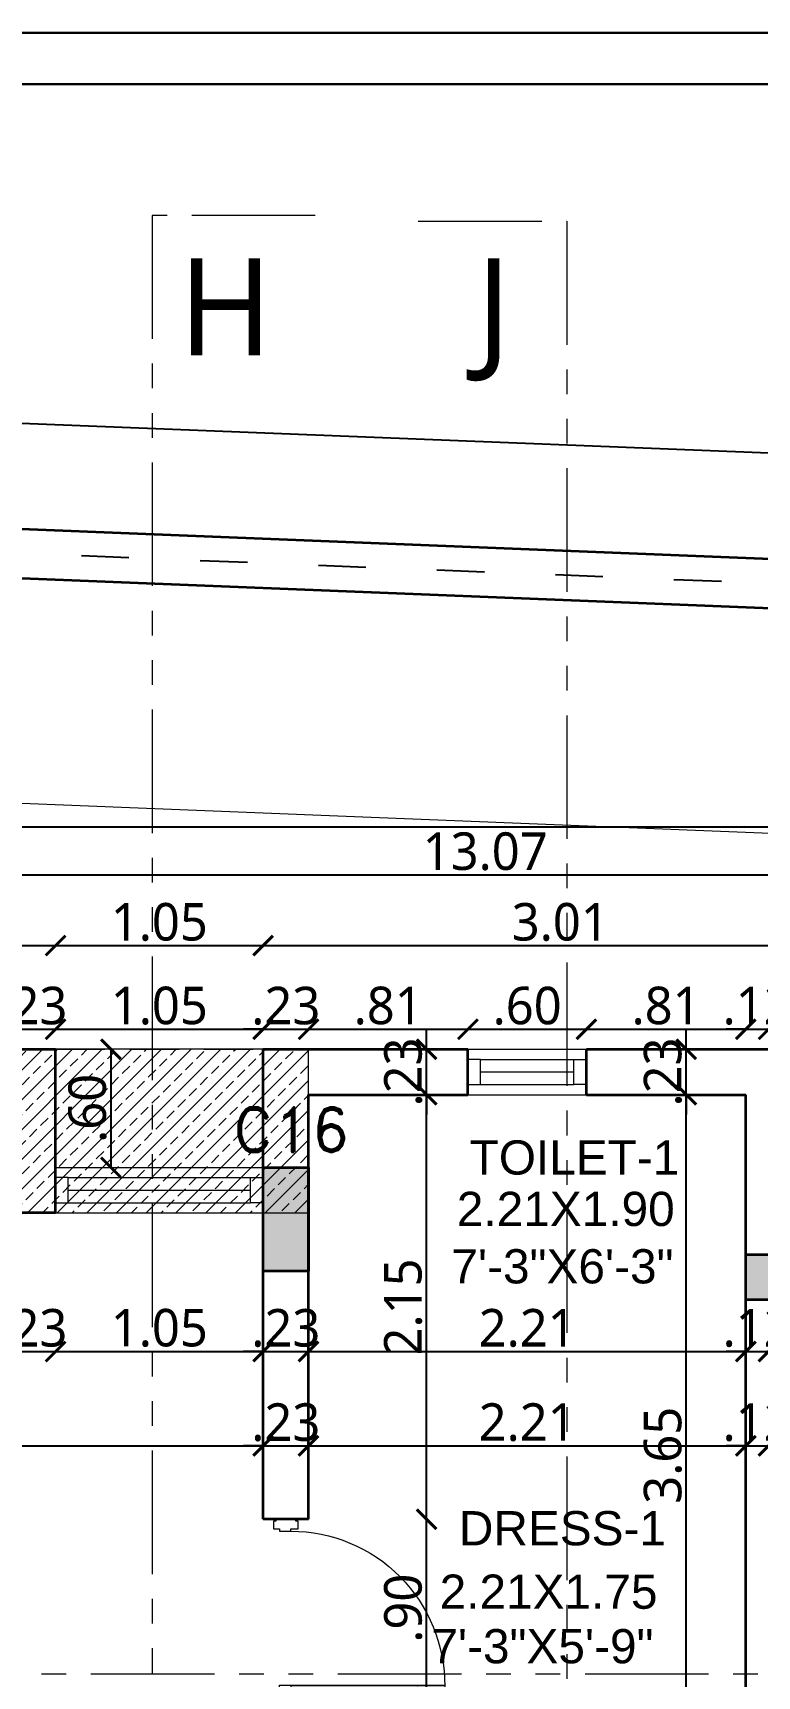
# Model space of a CAD drawing. Extents: x 2450 to 2649, y -7 to 131.
# Drawn here: x 2459.43 to 2463.09, y 122.59 to 130.91 of the extents above; entities that cross this region are included whole.
import ezdxf
from ezdxf.enums import TextEntityAlignment as Align

# ---------------------------------------------------------------- set-up
doc = ezdxf.new("R2010")
doc.units = 0
doc.header["$MEASUREMENT"] = 0
doc.header["$PDMODE"] = 34
for name, pattern in [('ACAD_ISO03W100', [30, 12, -18]), ('HIDDEN', [0.375, 0.25, -0.125]), ('PHANTOM2', [1.25, 0.625, -0.125, 0.125, -0.125, 0.125, -0.125])]:
    doc.linetypes.add(name, pattern=pattern)
doc.layers.add('BAS LINE', color=130, linetype='Continuous')
for name, color, linetype, lineweight in [('COLUMN', 5, 'Continuous', 35), ('DOOR-WINDOW', 35, 'Continuous', 13), ('KRB-R.C.C. COLUMN TEXT', 240, 'Continuous', 0), ('PLOT', 230, 'Continuous', 35), ('SECTION LINE', 3, 'PHANTOM2', 5), ('TEXT-1', 7, 'Continuous', 9), ('WALL', 30, 'Continuous', 35), ('WINDOW-LINE', 25, 'Continuous', 9)]:
    doc.layers.add(name, color=color, linetype=linetype, lineweight=lineweight)
for name, color, linetype, lineweight, true_color in [('COULMN HATCH', 7, 'Continuous', 13, 0xadadad), ('DIM_1', 7, 'Continuous', 13, 0x000000), ('flower bed', 7, 'Continuous', 20, 0x737373), ('HEATCH BEAM BOTTOM', 7, 'Continuous', 13, 0x92bdc9), ('R.C.C PROJATION', 7, 'HIDDEN', 13, 0xa32900), ('SHEET', 7, 'Continuous', 30, 0x121212), ('WORKING DIM', 7, 'Continuous', 15, 0x292929)]:
    doc.layers.add(name, color=color, linetype=linetype, lineweight=lineweight, true_color=true_color)
doc.styles.add('AR', font='arial.ttf')
doc.styles.add('ARIAL', font='arial.ttf')
doc.styles.add('COMPLEX', font='complex.shx')
doc.styles.add('ROMAND', font='romand.shx')
doc.styles.get("Standard").update_dxf_attribs({"font": 'malgunsl.ttf'})
doc.dimstyles.new('2310', dxfattribs={"dimtxt": 0.19, "dimasz": 0.08, "dimexe": 0.18, "dimexo": 0.0625, "dimgap": 0.005, "dimtad": 0, "dimzin": 0, "dimdsep": 46, "dimtxsty": 'AR', "dimblk": 'ARCHTICK', "dimcen": 0.09, "dimse1": 1, "dimse2": 1, "dimaunit": 1, "dimadec": 4, "dimazin": 0, "dimtfac": 1, "dimtofl": 0, "dimtmove": 0, "dimatfit": 3, "dimfxl": 0.18, "dimtolj": 1, "dimtzin": 0, "dimarcsym": 0})
doc.dimstyles.new('R07', dxfattribs={"dimtxt": 0.19, "dimasz": 0.1, "dimexe": 0.18, "dimexo": 0.0625, "dimgap": 0.02, "dimtad": 1, "dimzin": 4, "dimdsep": 46, "dimtxsty": 'Standard', "dimblk": 'ARCHTICK', "dimcen": 0, "dimse1": 1, "dimse2": 1, "dimclrd": 256, "dimclre": 48, "dimclrt": 256, "dimadec": 0, "dimazin": 0, "dimtm": 1e-09, "dimtfac": 1, "dimtix": 1, "dimtmove": 1, "dimatfit": 3, "dimfxl": 0.18, "dimtolj": 1, "dimtzin": 0, "dimlwe": 15, "dimarcsym": 0})

# ---------------------------------------------------------------- blocks, each defined once
blk = doc.blocks.new('*U25')
at = {"layer": 'WINDOW-LINE'}
for p, q in [((175536.9, -38809.01), (175536.9, -38767.92)), ((175545.9, -38809.01), (175545.9, -38767.92))]:
    blk.add_line(p, q, dxfattribs=at)
at = {"layer": 'WINDOW-LINE', "color": 35, "true_color": 0x9d754d}
for p, q in [((175538.9, -38806.51), (175538.9, -38770.42)), ((175543.9, -38806.51), (175543.9, -38770.42))]:
    blk.add_line(p, q, dxfattribs=at)
at = {"layer": 'WINDOW-LINE', "color": 4, "true_color": 0x24ffff}
blk.add_line((175541.4, -38806.51), (175541.4, -38770.42), dxfattribs=at)
at = {"layer": 'WINDOW-LINE'}
for points in [[(175536.9, -38767.92), (175545.9, -38767.92), (175545.9, -38767.92), (175536.9, -38767.92)], [(175536.9, -38809.01), (175545.9, -38809.01), (175545.9, -38809.01), (175536.9, -38809.01)]]:
    blk.add_lwpolyline(points, close=True, dxfattribs=at)
at = {"layer": 'WINDOW-LINE', "color": 35, "true_color": 0x9d754d}
for points in [[(175538.9, -38767.92), (175543.9, -38767.92), (175543.9, -38770.42), (175538.9, -38770.42)], [(175538.9, -38809.01), (175543.9, -38809.01), (175543.9, -38806.51), (175538.9, -38806.51)]]:
    blk.add_lwpolyline(points, close=True, dxfattribs=at)
blk = doc.blocks.new('*U14')
at = {"layer": 'DOOR-WINDOW'}
for points in [[(0.0492, 0.804), (0.0492, 0.0263), (0.0605, 0.0263), (0.0605, 0.804), (0.0492, 0.804)], [(0, 0.05), (0, -0.05), (0.0105, -0.05), (0.0105, -0.0625), (0.048, -0.0625), (0.048, -0.0313), (0.0605, -0.0313), (0.0605, 0.025), (0.048, 0.025), (0.048, 0.0625), (0.0105, 0.0625), (0.0105, 0.05)], [(0.9, 0.05), (0.9, -0.05), (0.8895, -0.05), (0.8895, -0.0625), (0.852, -0.0625), (0.852, -0.0313), (0.8395, -0.0313), (0.8395, 0.025), (0.852, 0.025), (0.852, 0.0625), (0.8895, 0.0625), (0.8895, 0.05)]]:
    blk.add_lwpolyline(points, close=True, dxfattribs=at)
blk.add_arc((0.0605, 0.025), 0.779, 360, 90.36666, dxfattribs=at)
blk = doc.blocks.new('*U29')
at = {"layer": 'WINDOW-LINE'}
for p, q in [((175536.9, -38809.01), (175536.9, -38785.53)), ((175545.9, -38809.01), (175545.9, -38785.53))]:
    blk.add_line(p, q, dxfattribs=at)
at = {"layer": 'WINDOW-LINE', "color": 35, "true_color": 0x9d754d}
for p, q in [((175538.9, -38806.51), (175538.9, -38788.03)), ((175543.9, -38806.51), (175543.9, -38788.03))]:
    blk.add_line(p, q, dxfattribs=at)
at = {"layer": 'WINDOW-LINE', "color": 4, "true_color": 0x24ffff}
blk.add_line((175541.4, -38806.51), (175541.4, -38788.03), dxfattribs=at)
at = {"layer": 'WINDOW-LINE'}
for points in [[(175536.9, -38785.53), (175545.9, -38785.53), (175545.9, -38785.53), (175536.9, -38785.53)], [(175536.9, -38809.01), (175545.9, -38809.01), (175545.9, -38809.01), (175536.9, -38809.01)]]:
    blk.add_lwpolyline(points, close=True, dxfattribs=at)
at = {"layer": 'WINDOW-LINE', "color": 35, "true_color": 0x9d754d}
for points in [[(175538.9, -38785.53), (175543.9, -38785.53), (175543.9, -38788.03), (175538.9, -38788.03)], [(175538.9, -38809.01), (175543.9, -38809.01), (175543.9, -38806.51), (175538.9, -38806.51)]]:
    blk.add_lwpolyline(points, close=True, dxfattribs=at)
blk = doc.blocks.new('_ArchTick')
at = {"color": 0, "linetype": 'ByBlock', "const_width": 0.15}
blk.add_lwpolyline([(-0.5, -0.5), (0.5, 0.5)], dxfattribs=at)
blk = doc.blocks.new('*D3258')
at = {"layer": 'DEFPOINTS', "color": 0, "transparency": 16777216}
for p in [(2452.0549, 128.5641), (2476.1273, 128.2606), (2476.101, 127.6014)]:
    blk.add_point(p, dxfattribs=at)
at = {"layer": 'DIM_1', "color": 0, "lineweight": -2, "transparency": 16777216}
for p, q in [((2452.0813, 129.2233), (2463.4105, 128.7697)), ((2476.1273, 128.2606), (2464.7981, 128.7141))]:
    blk.add_line(p, q, dxfattribs=at)
at = {"layer": 'DIM_1', "color": 0, "lineweight": -2, "transparency": 16777216, "xscale": 0.08, "yscale": 0.08, "zscale": 0.08}
for p, rotation in [((2452.0813, 129.2233), 177.707262996254), ((2476.1273, 128.2606), 357.7072629962539)]:
    blk.add_blockref('_ArchTick', p, dxfattribs=dict(at, rotation=rotation))
at = {"layer": 'DIM_1', "color": 0, "transparency": 16777216, "char_height": 0.19, "attachment_point": 5, "rotation": 357.70726, "style": 'AR'}
for s, insert in [('\\A1;24.07', (2464.1084, 128.8439)), ('\\A1;[78\'-11 1/2"]', (2464.0992, 128.614))]:
    blk.add_mtext(s, dxfattribs=dict(at, insert=insert))
blk = doc.blocks.new('*D3568')
at = {"layer": 'DEFPOINTS', "color": 0, "transparency": 16777216}
for p in [(2459.5428, 125.8642), (2459.3128, 125.5332), (2459.5428, 125.5332)]:
    blk.add_point(p, dxfattribs=at)
at = {"layer": 'WORKING DIM', "lineweight": -2, "transparency": 16777216}
for p, q in [((2459.3128, 125.8642), (2459.2128, 125.8642)), ((2459.3128, 125.8642), (2459.5428, 125.8642)), ((2459.5428, 125.8642), (2459.6428, 125.8642))]:
    blk.add_line(p, q, dxfattribs=at)
at = {"layer": 'WORKING DIM', "lineweight": -2, "transparency": 16777216, "xscale": 0.1, "yscale": 0.1, "zscale": 0.1}
blk.add_blockref('_ArchTick', (2459.3128, 125.8642), dxfattribs=at)
at = {"layer": 'WORKING DIM', "lineweight": -2, "transparency": 16777216, "xscale": 0.1, "yscale": 0.1, "zscale": 0.1, "rotation": 180}
blk.add_blockref('_ArchTick', (2459.5428, 125.8642), dxfattribs=at)
at = {"layer": 'WORKING DIM', "transparency": 16777216, "insert": (2459.4278, 125.9825), "char_height": 0.19, "attachment_point": 5}
blk.add_mtext('\\A1;.23', dxfattribs=at)
blk = doc.blocks.new('*D3569')
at = {"layer": 'DEFPOINTS', "color": 0, "transparency": 16777216}
for p in [(2460.5928, 125.8642), (2460.5928, 125.7632), (2459.5428, 125.5332)]:
    blk.add_point(p, dxfattribs=at)
at = {"layer": 'WORKING DIM', "lineweight": -2, "transparency": 16777216}
blk.add_line((2459.5428, 125.8642), (2460.5928, 125.8642), dxfattribs=at)
at = {"layer": 'WORKING DIM', "lineweight": -2, "transparency": 16777216, "xscale": 0.1, "yscale": 0.1, "zscale": 0.1, "rotation": 180}
blk.add_blockref('_ArchTick', (2459.5428, 125.8642), dxfattribs=at)
at = {"layer": 'WORKING DIM', "lineweight": -2, "transparency": 16777216, "xscale": 0.1, "yscale": 0.1, "zscale": 0.1}
blk.add_blockref('_ArchTick', (2460.5928, 125.8642), dxfattribs=at)
at = {"layer": 'WORKING DIM', "transparency": 16777216, "insert": (2460.0678, 125.983), "char_height": 0.19, "attachment_point": 5}
blk.add_mtext('\\A1;1.05', dxfattribs=at)
blk = doc.blocks.new('*D3570')
at = {"layer": 'DEFPOINTS', "color": 0, "transparency": 16777216}
for p in [(2460.8228, 125.8642), (2460.5928, 125.7632), (2460.8228, 125.5332)]:
    blk.add_point(p, dxfattribs=at)
at = {"layer": 'WORKING DIM', "lineweight": -2, "transparency": 16777216}
for p, q in [((2460.5928, 125.8642), (2460.4928, 125.8642)), ((2460.5928, 125.8642), (2460.8228, 125.8642)), ((2460.8228, 125.8642), (2460.9228, 125.8642))]:
    blk.add_line(p, q, dxfattribs=at)
at = {"layer": 'WORKING DIM', "lineweight": -2, "transparency": 16777216, "xscale": 0.1, "yscale": 0.1, "zscale": 0.1}
blk.add_blockref('_ArchTick', (2460.5928, 125.8642), dxfattribs=at)
at = {"layer": 'WORKING DIM', "lineweight": -2, "transparency": 16777216, "xscale": 0.1, "yscale": 0.1, "zscale": 0.1, "rotation": 180}
blk.add_blockref('_ArchTick', (2460.8228, 125.8642), dxfattribs=at)
at = {"layer": 'WORKING DIM', "transparency": 16777216, "insert": (2460.7078, 125.9825), "char_height": 0.19, "attachment_point": 5}
blk.add_mtext('\\A1;.23', dxfattribs=at)
blk = doc.blocks.new('*D3571')
at = {"layer": 'DEFPOINTS', "color": 0, "transparency": 16777216}
for p in [(2461.629, 125.8642), (2460.8228, 125.5332), (2461.629, 125.5332)]:
    blk.add_point(p, dxfattribs=at)
at = {"layer": 'WORKING DIM', "lineweight": -2, "transparency": 16777216}
blk.add_line((2460.8228, 125.8642), (2461.629, 125.8642), dxfattribs=at)
at = {"layer": 'WORKING DIM', "lineweight": -2, "transparency": 16777216, "xscale": 0.1, "yscale": 0.1, "zscale": 0.1, "rotation": 180}
blk.add_blockref('_ArchTick', (2460.8228, 125.8642), dxfattribs=at)
at = {"layer": 'WORKING DIM', "lineweight": -2, "transparency": 16777216, "xscale": 0.1, "yscale": 0.1, "zscale": 0.1}
blk.add_blockref('_ArchTick', (2461.629, 125.8642), dxfattribs=at)
at = {"layer": 'WORKING DIM', "transparency": 16777216, "insert": (2461.2259, 125.983), "char_height": 0.19, "attachment_point": 5}
blk.add_mtext('\\A1;.81', dxfattribs=at)
blk = doc.blocks.new('*D3572')
at = {"layer": 'DEFPOINTS', "color": 0, "transparency": 16777216}
for p in [(2462.229, 125.8642), (2461.629, 125.5332), (2462.229, 125.5332)]:
    blk.add_point(p, dxfattribs=at)
at = {"layer": 'WORKING DIM', "lineweight": -2, "transparency": 16777216}
blk.add_line((2461.629, 125.8642), (2462.229, 125.8642), dxfattribs=at)
at = {"layer": 'WORKING DIM', "lineweight": -2, "transparency": 16777216, "xscale": 0.1, "yscale": 0.1, "zscale": 0.1, "rotation": 180}
blk.add_blockref('_ArchTick', (2461.629, 125.8642), dxfattribs=at)
at = {"layer": 'WORKING DIM', "lineweight": -2, "transparency": 16777216, "xscale": 0.1, "yscale": 0.1, "zscale": 0.1}
blk.add_blockref('_ArchTick', (2462.229, 125.8642), dxfattribs=at)
at = {"layer": 'WORKING DIM', "transparency": 16777216, "insert": (2461.929, 125.9825), "char_height": 0.19, "attachment_point": 5}
blk.add_mtext('\\A1;.60', dxfattribs=at)
blk = doc.blocks.new('*D3573')
at = {"layer": 'DEFPOINTS', "color": 0, "transparency": 16777216}
for p in [(2463.0351, 125.8642), (2462.229, 125.5332), (2463.0351, 125.5332)]:
    blk.add_point(p, dxfattribs=at)
at = {"layer": 'WORKING DIM', "lineweight": -2, "transparency": 16777216}
blk.add_line((2462.229, 125.8642), (2463.0351, 125.8642), dxfattribs=at)
at = {"layer": 'WORKING DIM', "lineweight": -2, "transparency": 16777216, "xscale": 0.1, "yscale": 0.1, "zscale": 0.1, "rotation": 180}
blk.add_blockref('_ArchTick', (2462.229, 125.8642), dxfattribs=at)
at = {"layer": 'WORKING DIM', "lineweight": -2, "transparency": 16777216, "xscale": 0.1, "yscale": 0.1, "zscale": 0.1}
blk.add_blockref('_ArchTick', (2463.0351, 125.8642), dxfattribs=at)
at = {"layer": 'WORKING DIM', "transparency": 16777216, "insert": (2462.632, 125.983), "char_height": 0.19, "attachment_point": 5}
blk.add_mtext('\\A1;.81', dxfattribs=at)
blk = doc.blocks.new('*D3574')
at = {"layer": 'DEFPOINTS', "color": 0, "transparency": 16777216}
for p in [(2463.1501, 125.8642), (2463.0351, 125.5332), (2463.1501, 124.4952)]:
    blk.add_point(p, dxfattribs=at)
at = {"layer": 'WORKING DIM', "lineweight": -2, "transparency": 16777216}
for p, q in [((2463.0351, 125.8642), (2462.9351, 125.8642)), ((2463.0351, 125.8642), (2463.1501, 125.8642)), ((2463.1501, 125.8642), (2463.2501, 125.8642))]:
    blk.add_line(p, q, dxfattribs=at)
at = {"layer": 'WORKING DIM', "lineweight": -2, "transparency": 16777216, "xscale": 0.1, "yscale": 0.1, "zscale": 0.1}
blk.add_blockref('_ArchTick', (2463.0351, 125.8642), dxfattribs=at)
at = {"layer": 'WORKING DIM', "lineweight": -2, "transparency": 16777216, "xscale": 0.1, "yscale": 0.1, "zscale": 0.1, "rotation": 180}
blk.add_blockref('_ArchTick', (2463.1501, 125.8642), dxfattribs=at)
at = {"layer": 'WORKING DIM', "transparency": 16777216, "insert": (2463.0926, 125.9827), "char_height": 0.19, "attachment_point": 5}
blk.add_mtext('\\A1;.12', dxfattribs=at)
blk = doc.blocks.new('*D3582')
at = {"layer": 'DEFPOINTS', "color": 0, "transparency": 16777216}
for p in [(2459.5428, 126.2874), (2455.1828, 125.7632), (2459.5428, 125.7632)]:
    blk.add_point(p, dxfattribs=at)
at = {"layer": 'WORKING DIM', "lineweight": -2, "transparency": 16777216}
blk.add_line((2455.1828, 126.2874), (2459.5428, 126.2874), dxfattribs=at)
at = {"layer": 'WORKING DIM', "lineweight": -2, "transparency": 16777216, "xscale": 0.1, "yscale": 0.1, "zscale": 0.1, "rotation": 180}
blk.add_blockref('_ArchTick', (2455.1828, 126.2874), dxfattribs=at)
at = {"layer": 'WORKING DIM', "lineweight": -2, "transparency": 16777216, "xscale": 0.1, "yscale": 0.1, "zscale": 0.1}
blk.add_blockref('_ArchTick', (2459.5428, 126.2874), dxfattribs=at)
at = {"layer": 'WORKING DIM', "transparency": 16777216, "insert": (2457.3628, 126.4057), "char_height": 0.19, "attachment_point": 5}
blk.add_mtext('\\A1;4.36', dxfattribs=at)
blk = doc.blocks.new('*D3583')
at = {"layer": 'DEFPOINTS', "color": 0, "transparency": 16777216}
for p in [(2460.5928, 126.2874), (2459.5428, 125.7632), (2460.5928, 125.7632)]:
    blk.add_point(p, dxfattribs=at)
at = {"layer": 'WORKING DIM', "lineweight": -2, "transparency": 16777216}
blk.add_line((2459.5428, 126.2874), (2460.5928, 126.2874), dxfattribs=at)
at = {"layer": 'WORKING DIM', "lineweight": -2, "transparency": 16777216, "xscale": 0.1, "yscale": 0.1, "zscale": 0.1, "rotation": 180}
blk.add_blockref('_ArchTick', (2459.5428, 126.2874), dxfattribs=at)
at = {"layer": 'WORKING DIM', "lineweight": -2, "transparency": 16777216, "xscale": 0.1, "yscale": 0.1, "zscale": 0.1}
blk.add_blockref('_ArchTick', (2460.5928, 126.2874), dxfattribs=at)
at = {"layer": 'WORKING DIM', "transparency": 16777216, "insert": (2460.0678, 126.4062), "char_height": 0.19, "attachment_point": 5}
blk.add_mtext('\\A1;1.05', dxfattribs=at)
blk = doc.blocks.new('*D3584')
at = {"layer": 'DEFPOINTS', "color": 0, "transparency": 16777216}
for p in [(2463.6001, 126.2874), (2460.5928, 125.7632), (2463.6001, 125.7632)]:
    blk.add_point(p, dxfattribs=at)
at = {"layer": 'WORKING DIM', "lineweight": -2, "transparency": 16777216}
blk.add_line((2460.5928, 126.2874), (2463.6001, 126.2874), dxfattribs=at)
at = {"layer": 'WORKING DIM', "lineweight": -2, "transparency": 16777216, "xscale": 0.1, "yscale": 0.1, "zscale": 0.1, "rotation": 180}
blk.add_blockref('_ArchTick', (2460.5928, 126.2874), dxfattribs=at)
at = {"layer": 'WORKING DIM', "lineweight": -2, "transparency": 16777216, "xscale": 0.1, "yscale": 0.1, "zscale": 0.1}
blk.add_blockref('_ArchTick', (2463.6001, 126.2874), dxfattribs=at)
at = {"layer": 'WORKING DIM', "transparency": 16777216, "insert": (2462.0965, 126.4062), "char_height": 0.19, "attachment_point": 5}
blk.add_mtext('\\A1;3.01', dxfattribs=at)
blk = doc.blocks.new('*D3587')
at = {"layer": 'DEFPOINTS', "color": 0, "transparency": 16777216}
for p in [(2468.2501, 126.6449), (2455.1828, 125.7632), (2468.2501, 125.7632)]:
    blk.add_point(p, dxfattribs=at)
at = {"layer": 'WORKING DIM', "lineweight": -2, "transparency": 16777216}
blk.add_line((2455.1828, 126.6449), (2468.2501, 126.6449), dxfattribs=at)
at = {"layer": 'WORKING DIM', "lineweight": -2, "transparency": 16777216, "xscale": 0.1, "yscale": 0.1, "zscale": 0.1, "rotation": 180}
blk.add_blockref('_ArchTick', (2455.1828, 126.6449), dxfattribs=at)
at = {"layer": 'WORKING DIM', "lineweight": -2, "transparency": 16777216, "xscale": 0.1, "yscale": 0.1, "zscale": 0.1}
blk.add_blockref('_ArchTick', (2468.2501, 126.6449), dxfattribs=at)
at = {"layer": 'WORKING DIM', "transparency": 16777216, "insert": (2461.7165, 126.7637), "char_height": 0.19, "attachment_point": 5}
blk.add_mtext('\\A1;13.07', dxfattribs=at)
blk = doc.blocks.new('*D3613')
at = {"layer": 'DEFPOINTS', "color": 0, "transparency": 16777216}
for p in [(2459.3128, 125.2342), (2459.5428, 125.2342), (2459.5428, 124.2338)]:
    blk.add_point(p, dxfattribs=at)
at = {"layer": 'WORKING DIM', "lineweight": -2, "transparency": 16777216}
for p, q in [((2459.3128, 124.2338), (2459.2128, 124.2338)), ((2459.3128, 124.2338), (2459.5428, 124.2338)), ((2459.5428, 124.2338), (2459.6428, 124.2338))]:
    blk.add_line(p, q, dxfattribs=at)
at = {"layer": 'WORKING DIM', "lineweight": -2, "transparency": 16777216, "xscale": 0.1, "yscale": 0.1, "zscale": 0.1}
blk.add_blockref('_ArchTick', (2459.3128, 124.2338), dxfattribs=at)
at = {"layer": 'WORKING DIM', "lineweight": -2, "transparency": 16777216, "xscale": 0.1, "yscale": 0.1, "zscale": 0.1, "rotation": 180}
blk.add_blockref('_ArchTick', (2459.5428, 124.2338), dxfattribs=at)
at = {"layer": 'WORKING DIM', "transparency": 16777216, "insert": (2459.4278, 124.3521), "char_height": 0.19, "attachment_point": 5}
blk.add_mtext('\\A1;.23', dxfattribs=at)
blk = doc.blocks.new('*D3614')
at = {"layer": 'DEFPOINTS', "color": 0, "transparency": 16777216}
for p in [(2459.5428, 125.2342), (2460.5928, 124.9352), (2460.5928, 124.2338)]:
    blk.add_point(p, dxfattribs=at)
at = {"layer": 'WORKING DIM', "lineweight": -2, "transparency": 16777216}
blk.add_line((2459.5428, 124.2338), (2460.5928, 124.2338), dxfattribs=at)
at = {"layer": 'WORKING DIM', "lineweight": -2, "transparency": 16777216, "xscale": 0.1, "yscale": 0.1, "zscale": 0.1, "rotation": 180}
blk.add_blockref('_ArchTick', (2459.5428, 124.2338), dxfattribs=at)
at = {"layer": 'WORKING DIM', "lineweight": -2, "transparency": 16777216, "xscale": 0.1, "yscale": 0.1, "zscale": 0.1}
blk.add_blockref('_ArchTick', (2460.5928, 124.2338), dxfattribs=at)
at = {"layer": 'WORKING DIM', "transparency": 16777216, "insert": (2460.0678, 124.3526), "char_height": 0.19, "attachment_point": 5}
blk.add_mtext('\\A1;1.05', dxfattribs=at)
blk = doc.blocks.new('*D3387')
at = {"layer": 'DEFPOINTS', "color": 0, "transparency": 16777216}
for p in [(2460.5928, 124.9352), (2460.8228, 124.9352), (2460.8228, 124.2338)]:
    blk.add_point(p, dxfattribs=at)
at = {"layer": 'WORKING DIM', "lineweight": -2, "transparency": 16777216}
for p, q in [((2460.5928, 124.2338), (2460.4928, 124.2338)), ((2460.5928, 124.2338), (2460.8228, 124.2338)), ((2460.8228, 124.2338), (2460.9228, 124.2338))]:
    blk.add_line(p, q, dxfattribs=at)
at = {"layer": 'WORKING DIM', "lineweight": -2, "transparency": 16777216, "xscale": 0.1, "yscale": 0.1, "zscale": 0.1}
blk.add_blockref('_ArchTick', (2460.5928, 124.2338), dxfattribs=at)
at = {"layer": 'WORKING DIM', "lineweight": -2, "transparency": 16777216, "xscale": 0.1, "yscale": 0.1, "zscale": 0.1, "rotation": 180}
blk.add_blockref('_ArchTick', (2460.8228, 124.2338), dxfattribs=at)
at = {"layer": 'WORKING DIM', "transparency": 16777216, "insert": (2460.7078, 124.3521), "char_height": 0.19, "attachment_point": 5}
blk.add_mtext('\\A1;.23', dxfattribs=at)
blk = doc.blocks.new('*D3388')
at = {"layer": 'DEFPOINTS', "color": 0, "transparency": 16777216}
for p in [(2460.8228, 124.9352), (2463.0351, 124.4952), (2463.0351, 124.2338)]:
    blk.add_point(p, dxfattribs=at)
at = {"layer": 'WORKING DIM', "lineweight": -2, "transparency": 16777216}
blk.add_line((2460.8228, 124.2338), (2463.0351, 124.2338), dxfattribs=at)
at = {"layer": 'WORKING DIM', "lineweight": -2, "transparency": 16777216, "xscale": 0.1, "yscale": 0.1, "zscale": 0.1, "rotation": 180}
blk.add_blockref('_ArchTick', (2460.8228, 124.2338), dxfattribs=at)
at = {"layer": 'WORKING DIM', "lineweight": -2, "transparency": 16777216, "xscale": 0.1, "yscale": 0.1, "zscale": 0.1}
blk.add_blockref('_ArchTick', (2463.0351, 124.2338), dxfattribs=at)
at = {"layer": 'WORKING DIM', "transparency": 16777216, "insert": (2461.929, 124.3523), "char_height": 0.19, "attachment_point": 5}
blk.add_mtext('\\A1;2.21', dxfattribs=at)
blk = doc.blocks.new('*D3389')
at = {"layer": 'DEFPOINTS', "color": 0, "transparency": 16777216}
for p in [(2463.0351, 124.4952), (2463.1501, 124.4952), (2463.1501, 124.2338)]:
    blk.add_point(p, dxfattribs=at)
at = {"layer": 'WORKING DIM', "lineweight": -2, "transparency": 16777216}
for p, q in [((2463.0351, 124.2338), (2462.9351, 124.2338)), ((2463.0351, 124.2338), (2463.1501, 124.2338)), ((2463.1501, 124.2338), (2463.2501, 124.2338))]:
    blk.add_line(p, q, dxfattribs=at)
at = {"layer": 'WORKING DIM', "lineweight": -2, "transparency": 16777216, "xscale": 0.1, "yscale": 0.1, "zscale": 0.1}
blk.add_blockref('_ArchTick', (2463.0351, 124.2338), dxfattribs=at)
at = {"layer": 'WORKING DIM', "lineweight": -2, "transparency": 16777216, "xscale": 0.1, "yscale": 0.1, "zscale": 0.1, "rotation": 180}
blk.add_blockref('_ArchTick', (2463.1501, 124.2338), dxfattribs=at)
at = {"layer": 'WORKING DIM', "transparency": 16777216, "insert": (2463.0926, 124.3523), "char_height": 0.19, "attachment_point": 5}
blk.add_mtext('\\A1;.12', dxfattribs=at)
blk = doc.blocks.new('*D3401')
at = {"layer": 'DEFPOINTS', "color": 0, "transparency": 16777216}
for p in [(2460.5928, 124.6402), (2460.5928, 123.7567), (2455.4128, 123.4179)]:
    blk.add_point(p, dxfattribs=at)
at = {"layer": 'WORKING DIM', "lineweight": -2, "transparency": 16777216}
blk.add_line((2455.4128, 123.7567), (2460.5928, 123.7567), dxfattribs=at)
at = {"layer": 'WORKING DIM', "lineweight": -2, "transparency": 16777216, "xscale": 0.1, "yscale": 0.1, "zscale": 0.1, "rotation": 180}
blk.add_blockref('_ArchTick', (2455.4128, 123.7567), dxfattribs=at)
at = {"layer": 'WORKING DIM', "lineweight": -2, "transparency": 16777216, "xscale": 0.1, "yscale": 0.1, "zscale": 0.1}
blk.add_blockref('_ArchTick', (2460.5928, 123.7567), dxfattribs=at)
at = {"layer": 'WORKING DIM', "transparency": 16777216, "insert": (2458.0028, 123.8755), "char_height": 0.19, "attachment_point": 5}
blk.add_mtext('\\A1;5.18', dxfattribs=at)
blk = doc.blocks.new('*D3402')
at = {"layer": 'DEFPOINTS', "color": 0, "transparency": 16777216}
for p in [(2460.5928, 124.6402), (2460.8228, 124.6402), (2460.8228, 123.7567)]:
    blk.add_point(p, dxfattribs=at)
at = {"layer": 'WORKING DIM', "lineweight": -2, "transparency": 16777216}
for p, q in [((2460.5928, 123.7567), (2460.4928, 123.7567)), ((2460.5928, 123.7567), (2460.8228, 123.7567)), ((2460.8228, 123.7567), (2460.9228, 123.7567))]:
    blk.add_line(p, q, dxfattribs=at)
at = {"layer": 'WORKING DIM', "lineweight": -2, "transparency": 16777216, "xscale": 0.1, "yscale": 0.1, "zscale": 0.1}
blk.add_blockref('_ArchTick', (2460.5928, 123.7567), dxfattribs=at)
at = {"layer": 'WORKING DIM', "lineweight": -2, "transparency": 16777216, "xscale": 0.1, "yscale": 0.1, "zscale": 0.1, "rotation": 180}
blk.add_blockref('_ArchTick', (2460.8228, 123.7567), dxfattribs=at)
at = {"layer": 'WORKING DIM', "transparency": 16777216, "insert": (2460.7078, 123.875), "char_height": 0.19, "attachment_point": 5}
blk.add_mtext('\\A1;.23', dxfattribs=at)
blk = doc.blocks.new('*D3403')
at = {"layer": 'DEFPOINTS', "color": 0, "transparency": 16777216}
for p in [(2460.8228, 124.6402), (2463.0351, 124.4952), (2463.0351, 123.7567)]:
    blk.add_point(p, dxfattribs=at)
at = {"layer": 'WORKING DIM', "lineweight": -2, "transparency": 16777216}
blk.add_line((2460.8228, 123.7567), (2463.0351, 123.7567), dxfattribs=at)
at = {"layer": 'WORKING DIM', "lineweight": -2, "transparency": 16777216, "xscale": 0.1, "yscale": 0.1, "zscale": 0.1, "rotation": 180}
blk.add_blockref('_ArchTick', (2460.8228, 123.7567), dxfattribs=at)
at = {"layer": 'WORKING DIM', "lineweight": -2, "transparency": 16777216, "xscale": 0.1, "yscale": 0.1, "zscale": 0.1}
blk.add_blockref('_ArchTick', (2463.0351, 123.7567), dxfattribs=at)
at = {"layer": 'WORKING DIM', "transparency": 16777216, "insert": (2461.929, 123.8752), "char_height": 0.19, "attachment_point": 5}
blk.add_mtext('\\A1;2.21', dxfattribs=at)
blk = doc.blocks.new('*D3404')
at = {"layer": 'DEFPOINTS', "color": 0, "transparency": 16777216}
for p in [(2463.0351, 124.4952), (2463.1501, 124.4952), (2463.1501, 123.7567)]:
    blk.add_point(p, dxfattribs=at)
at = {"layer": 'WORKING DIM', "lineweight": -2, "transparency": 16777216}
for p, q in [((2463.0351, 123.7567), (2462.9351, 123.7567)), ((2463.0351, 123.7567), (2463.1501, 123.7567)), ((2463.1501, 123.7567), (2463.2501, 123.7567))]:
    blk.add_line(p, q, dxfattribs=at)
at = {"layer": 'WORKING DIM', "lineweight": -2, "transparency": 16777216, "xscale": 0.1, "yscale": 0.1, "zscale": 0.1}
blk.add_blockref('_ArchTick', (2463.0351, 123.7567), dxfattribs=at)
at = {"layer": 'WORKING DIM', "lineweight": -2, "transparency": 16777216, "xscale": 0.1, "yscale": 0.1, "zscale": 0.1, "rotation": 180}
blk.add_blockref('_ArchTick', (2463.1501, 123.7567), dxfattribs=at)
at = {"layer": 'WORKING DIM', "transparency": 16777216, "insert": (2463.0926, 123.8752), "char_height": 0.19, "attachment_point": 5}
blk.add_mtext('\\A1;.12', dxfattribs=at)
blk = doc.blocks.new('*D3445')
at = {"layer": 'DEFPOINTS', "color": 0, "transparency": 16777216}
for p in [(2460.8228, 123.3852), (2461.4203, 123.3852), (2460.8228, 122.4852)]:
    blk.add_point(p, dxfattribs=at)
at = {"layer": 'WORKING DIM', "lineweight": -2, "transparency": 16777216}
blk.add_line((2461.4203, 122.4852), (2461.4203, 123.3852), dxfattribs=at)
at = {"layer": 'WORKING DIM', "lineweight": -2, "transparency": 16777216, "xscale": 0.1, "yscale": 0.1, "zscale": 0.1}
for p, rotation in [((2461.4203, 123.3852), 90), ((2461.4203, 122.4852), 270)]:
    blk.add_blockref('_ArchTick', p, dxfattribs=dict(at, rotation=rotation))
at = {"layer": 'WORKING DIM', "transparency": 16777216, "insert": (2461.302, 122.9352), "char_height": 0.19, "attachment_point": 5, "rotation": 90}
blk.add_mtext('\\A1;.90', dxfattribs=at)
blk = doc.blocks.new('*D3446')
at = {"layer": 'DEFPOINTS', "color": 0, "transparency": 16777216}
for p in [(2460.8228, 125.5332), (2461.4203, 125.5332), (2460.8228, 123.3852)]:
    blk.add_point(p, dxfattribs=at)
at = {"layer": 'WORKING DIM', "lineweight": -2, "transparency": 16777216}
blk.add_line((2461.4203, 123.3852), (2461.4203, 125.5332), dxfattribs=at)
at = {"layer": 'WORKING DIM', "lineweight": -2, "transparency": 16777216, "xscale": 0.1, "yscale": 0.1, "zscale": 0.1}
for p, rotation in [((2461.4203, 125.5332), 90), ((2461.4203, 123.3852), 270)]:
    blk.add_blockref('_ArchTick', p, dxfattribs=dict(at, rotation=rotation))
at = {"layer": 'WORKING DIM', "transparency": 16777216, "insert": (2461.3016, 124.4592), "char_height": 0.19, "attachment_point": 5, "rotation": 90}
blk.add_mtext('\\A1;2.15', dxfattribs=at)
blk = doc.blocks.new('*D3447')
at = {"layer": 'DEFPOINTS', "color": 0, "transparency": 16777216}
for p in [(2460.8228, 125.7632), (2461.4203, 125.7632), (2460.8228, 125.5332)]:
    blk.add_point(p, dxfattribs=at)
at = {"layer": 'WORKING DIM', "lineweight": -2, "transparency": 16777216}
for p, q in [((2461.4203, 125.7632), (2461.4203, 125.8632)), ((2461.4203, 125.5332), (2461.4203, 125.7632)), ((2461.4203, 125.5332), (2461.4203, 125.4332))]:
    blk.add_line(p, q, dxfattribs=at)
at = {"layer": 'WORKING DIM', "lineweight": -2, "transparency": 16777216, "xscale": 0.1, "yscale": 0.1, "zscale": 0.1}
for p, rotation in [((2461.4203, 125.7632), 270), ((2461.4203, 125.5332), 90)]:
    blk.add_blockref('_ArchTick', p, dxfattribs=dict(at, rotation=rotation))
at = {"layer": 'WORKING DIM', "transparency": 16777216, "insert": (2461.302, 125.6482), "char_height": 0.19, "attachment_point": 5, "rotation": 90}
blk.add_mtext('\\A1;.23', dxfattribs=at)
blk = doc.blocks.new('*D3454')
at = {"layer": 'DEFPOINTS', "color": 0, "transparency": 16777216}
for p in [(2462.7342, 125.5332), (2462.9201, 125.5332), (2462.9201, 121.8852)]:
    blk.add_point(p, dxfattribs=at)
at = {"layer": 'WORKING DIM', "lineweight": -2, "transparency": 16777216}
blk.add_line((2462.7342, 121.8852), (2462.7342, 125.5332), dxfattribs=at)
at = {"layer": 'WORKING DIM', "lineweight": -2, "transparency": 16777216, "xscale": 0.1, "yscale": 0.1, "zscale": 0.1}
for p, rotation in [((2462.7342, 125.5332), 90), ((2462.7342, 121.8852), 270)]:
    blk.add_blockref('_ArchTick', p, dxfattribs=dict(at, rotation=rotation))
at = {"layer": 'WORKING DIM', "transparency": 16777216, "insert": (2462.6159, 123.7092), "char_height": 0.19, "attachment_point": 5, "rotation": 90}
blk.add_mtext('\\A1;3.65', dxfattribs=at)
blk = doc.blocks.new('*D3455')
at = {"layer": 'DEFPOINTS', "color": 0, "transparency": 16777216}
for p in [(2462.7342, 125.7632), (2462.9145, 125.7632), (2462.9201, 125.5332)]:
    blk.add_point(p, dxfattribs=at)
at = {"layer": 'WORKING DIM', "lineweight": -2, "transparency": 16777216}
for p, q in [((2462.7342, 125.7632), (2462.7342, 125.8632)), ((2462.7342, 125.5332), (2462.7342, 125.7632)), ((2462.7342, 125.5332), (2462.7342, 125.4332))]:
    blk.add_line(p, q, dxfattribs=at)
at = {"layer": 'WORKING DIM', "lineweight": -2, "transparency": 16777216, "xscale": 0.1, "yscale": 0.1, "zscale": 0.1}
for p, rotation in [((2462.7342, 125.7632), 270), ((2462.7342, 125.5332), 90)]:
    blk.add_blockref('_ArchTick', p, dxfattribs=dict(at, rotation=rotation))
at = {"layer": 'WORKING DIM', "transparency": 16777216, "insert": (2462.6159, 125.6482), "char_height": 0.19, "attachment_point": 5, "rotation": 90}
blk.add_mtext('\\A1;.23', dxfattribs=at)
blk = doc.blocks.new('*D3620')
at = {"layer": 'DEFPOINTS', "color": 0, "transparency": 16777216}
for p in [(2459.5428, 125.7632), (2459.5428, 125.1652), (2459.8228, 125.1652)]:
    blk.add_point(p, dxfattribs=at)
at = {"layer": 'WORKING DIM', "lineweight": -2, "transparency": 16777216}
blk.add_line((2459.8228, 125.7632), (2459.8228, 125.1652), dxfattribs=at)
at = {"layer": 'WORKING DIM', "lineweight": -2, "transparency": 16777216, "xscale": 0.1, "yscale": 0.1, "zscale": 0.1}
for p, rotation in [((2459.8228, 125.7632), 90), ((2459.8228, 125.1652), 270)]:
    blk.add_blockref('_ArchTick', p, dxfattribs=dict(at, rotation=rotation))
at = {"layer": 'WORKING DIM', "transparency": 16777216, "insert": (2459.7045, 125.4642), "char_height": 0.19, "attachment_point": 5, "rotation": 90}
blk.add_mtext('\\A1;.60', dxfattribs=at)
blk = doc.blocks.new('*D3838')
at = {"layer": 'DEFPOINTS', "color": 0, "transparency": 16777216}
for p in [(2473.0501, 126.8877), (2455.1828, 125.7632), (2473.0501, 124.7252)]:
    blk.add_point(p, dxfattribs=at)
at = {"layer": 'WORKING DIM', "lineweight": -2, "transparency": 16777216}
blk.add_line((2455.1828, 126.8877), (2473.0501, 126.8877), dxfattribs=at)
at = {"layer": 'WORKING DIM', "lineweight": -2, "transparency": 16777216, "xscale": 0.1, "yscale": 0.1, "zscale": 0.1, "rotation": 180}
blk.add_blockref('_ArchTick', (2455.1828, 126.8877), dxfattribs=at)
at = {"layer": 'WORKING DIM', "lineweight": -2, "transparency": 16777216, "xscale": 0.1, "yscale": 0.1, "zscale": 0.1}
blk.add_blockref('_ArchTick', (2473.0501, 126.8877), dxfattribs=at)
at = {"layer": 'WORKING DIM', "transparency": 16777216, "insert": (2464.1165, 127.0065), "char_height": 0.19, "attachment_point": 5}
blk.add_mtext('\\A1;17.87', dxfattribs=at)
blk = doc.blocks.new('*D3839')
at = {"layer": 'DEFPOINTS', "color": 0, "transparency": 16777216}
for p in [(2455.1828, 125.7632), (2453.3007, 109.6752), (2464.4701, 109.6752)]:
    blk.add_point(p, dxfattribs=at)
at = {"layer": 'WORKING DIM', "lineweight": -2, "transparency": 16777216}
blk.add_line((2453.3007, 125.7632), (2453.3007, 109.6752), dxfattribs=at)
at = {"layer": 'WORKING DIM', "lineweight": -2, "transparency": 16777216, "xscale": 0.1, "yscale": 0.1, "zscale": 0.1}
for p, rotation in [((2453.3007, 125.7632), 90), ((2453.3007, 109.6752), 270)]:
    blk.add_blockref('_ArchTick', p, dxfattribs=dict(at, rotation=rotation))
at = {"layer": 'WORKING DIM', "transparency": 16777216, "insert": (2453.1819, 117.7192), "char_height": 0.19, "attachment_point": 5, "rotation": 90}
blk.add_mtext('\\A1;16.09', dxfattribs=at)

msp = doc.modelspace()

# ---------------------------------------------------------------- hatches: boundary and pattern name
at = {"layer": 'COULMN HATCH', "ltscale": 0.001}
h = msp.add_hatch(color=256, dxfattribs=at)
h.dxf.hatch_style = 1
h.paths.add_polyline_path([(2460.5928, 125.1652), (2460.8228, 125.1652), (2460.8228, 124.6402), (2460.5928, 124.6402)])
h.paths.add_polyline_path([(2455.1828, 125.4602), (2455.4128, 125.4602), (2455.4128, 124.9352), (2455.1828, 124.9352)])
h.paths.add_polyline_path([(2460.8228, 120.4552), (2460.5928, 120.4552), (2460.5928, 121.2052), (2460.8228, 121.2052)])
h.paths.add_polyline_path([(2455.1828, 120.6852), (2455.4128, 120.6852), (2455.4128, 120.0852), (2455.1828, 120.0852)])
h.paths.add_polyline_path([(2460.8228, 117.8102), (2460.5928, 117.8102), (2460.5928, 118.5602), (2460.8228, 118.5602)])
h.paths.add_polyline_path([(2455.1828, 118.6352), (2455.4128, 118.6352), (2455.4128, 118.1102), (2455.1828, 118.1102)])
h.paths.add_polyline_path([(2460.5928, 114.2302), (2460.8228, 114.2302), (2460.8228, 113.6302), (2460.5928, 113.6302)])
h.paths.add_polyline_path([(2455.7828, 113.8602), (2455.7828, 113.6302), (2455.1828, 113.6302), (2455.1828, 113.8602)])
h.paths.add_polyline_path([(2465.2201, 115.0852), (2465.2201, 114.8552), (2464.4701, 114.8552), (2464.4701, 115.0852)])
h.paths.add_polyline_path([(2464.4701, 110.8752), (2464.7001, 110.8752), (2464.7001, 110.2752), (2464.4701, 110.2752)])
h.paths.add_polyline_path([(2472.8201, 115.0852), (2473.0501, 115.0852), (2473.0501, 114.5602), (2472.8201, 114.5602)])
h.paths.add_polyline_path([(2470.1301, 115.0852), (2470.1301, 114.8552), (2469.5301, 114.8552), (2469.5301, 115.0852)])
h.paths.add_polyline_path([(2469.9001, 110.8752), (2470.1301, 110.8752), (2470.1301, 110.2752), (2469.9001, 110.2752)])
h.paths.add_polyline_path([(2473.0501, 124.2002), (2472.8201, 124.2002), (2472.8201, 124.7252), (2473.0501, 124.7252)])
h.paths.add_polyline_path([(2472.8201, 121.0552), (2473.0501, 121.0552), (2473.0501, 120.4552), (2472.8201, 120.4552)])
h.paths.add_polyline_path([(2468.0201, 124.9452), (2468.0201, 124.4952), (2468.2501, 124.4952), (2468.2501, 124.9452)])
h.paths.add_polyline_path([(2463.5601, 124.7252), (2463.5601, 124.4952), (2463.0351, 124.4952), (2463.0351, 124.7252)])
h.paths.add_polyline_path([(2467.7201, 120.4552), (2467.7201, 120.6852), (2468.4701, 120.6852), (2468.4701, 120.4552)])
h.paths.add_polyline_path([(2463.1501, 120.4552), (2462.9201, 120.4552), (2462.9201, 121.2052), (2463.1501, 121.2052)])
at = {"layer": 'HEATCH BEAM BOTTOM', "ltscale": 10}
h = msp.add_hatch(dxfattribs=at)
h.set_pattern_fill('ANSI33', color=256, scale=0.424953)
h.set_pattern_definition([(45, (522.84511, 170.54396), (-0.075121827, 0.075121827), []), (45, (522.92023, 170.54396), (-0.075121827, 0.075121827), [0.0531191533, -0.0265595766])])
h.paths.add_polyline_path([(2455.1828, 124.9352), (2460.8228, 124.9352), (2460.8228, 125.7632), (2455.1828, 125.7632)])

# ---------------------------------------------------------------- linework, layer by layer
at = {"layer": 'BAS LINE', "color": 7, "linetype": 'ACAD_ISO03W100', "lineweight": 25, "ltscale": 0.02}
msp.add_lwpolyline([(2452.0549, 128.5641), (2452.1457, 107.1959), (2462.4469, 107.2154), (2464.1003, 107.2247), (2466.8858, 107.2291), (2467.5572, 107.2237), (2476.0943, 107.0716), (2476.101, 127.6014)], close=True, dxfattribs=at)
at = {"layer": 'COLUMN'}
for points in [[(2460.5928, 125.1652), (2460.8228, 125.1652), (2460.8228, 124.6402), (2460.5928, 124.6402)], [(2463.5601, 124.7252), (2463.5601, 124.4952), (2463.0351, 124.4952), (2463.0351, 124.7252)]]:
    msp.add_lwpolyline(points, close=True, dxfattribs=at)
at = {"layer": 'flower bed'}
msp.add_lwpolyline([(2455.4128, 127.167), (2468.0851, 126.6597)], dxfattribs=at)
at = {"layer": 'HEATCH BEAM BOTTOM'}
msp.add_lwpolyline([(2455.1828, 124.9352), (2460.8228, 124.9352), (2460.8228, 125.7632), (2455.1828, 125.7632)], close=True, dxfattribs=at)
at = {"layer": 'PLOT', "ltscale": 0.1, "flags": 128}
for points in [[(2451.9957, 107.1956), (2451.9044, 128.6953), (2467.4201, 128.0741)], [(2452.2957, 107.194), (2452.2055, 128.433), (2467.4201, 127.8239)]]:
    msp.add_lwpolyline(points, dxfattribs=at)
at = {"layer": 'R.C.C PROJATION'}
msp.add_line((2459.5428, 125.7632), (2460.5928, 125.7632), dxfattribs=at)
at = {"layer": 'SECTION LINE'}
for points in [[(2460.8569, 129.9822), (2460.0323, 129.9822), (2460.0323, 105.5676), (2460.7491, 105.5676)], [(2461.3778, 129.9526), (2462.13, 129.9526), (2462.13, 105.5696), (2461.637, 105.5696)], [(2450.9717, 123.4218), (2450.9717, 122.6033), (2477.5815, 122.6033), (2477.5815, 123.3532)]]:
    msp.add_lwpolyline(points, dxfattribs=at)
at = {"layer": 'SHEET', "ltscale": 5}
for points in [[(2450.066, 130.9057), (2450.066, 104.8728), (2486.8802, 104.8728), (2486.8802, 130.9057)], [(2450.3261, 130.6456), (2450.3261, 105.133), (2486.62, 105.133), (2486.62, 130.6456)]]:
    msp.add_lwpolyline(points, close=True, dxfattribs=at)
at = {"layer": 'WALL'}
for p, q in [((2455.1828, 125.7632), (2459.5428, 125.7632)), ((2459.5428, 124.9352), (2459.5428, 125.7632)), ((2460.5928, 123.3852), (2460.5928, 125.7632)), ((2460.5928, 125.7632), (2461.629, 125.7632)), ((2461.629, 125.5332), (2461.629, 125.7632)), ((2462.229, 125.7632), (2463.6001, 125.7632)), ((2462.229, 125.5332), (2462.229, 125.7632)), ((2460.8228, 123.3852), (2460.8228, 125.5332)), ((2460.8228, 125.5332), (2461.629, 125.5332)), ((2462.229, 125.5332), (2463.0351, 125.5332)), ((2463.0351, 121.8852), (2463.0351, 125.5332)), ((2459.5428, 124.9352), (2459.3128, 124.9352)), ((2460.8228, 123.3852), (2460.5928, 123.3852))]:
    msp.add_line(p, q, dxfattribs=at)

# ---------------------------------------------------------------- block references
at = {"layer": 'DOOR-WINDOW', "xscale": 0.02555555555552771, "yscale": 0.02555555555552771, "zscale": 0.02555555555552771, "rotation": 270}
for name, p in [('*U29', (3453.4148, 4611.7061)), ('*U25', (3451.3286, 4611.1082))]:
    msp.add_blockref(name, p, dxfattribs=at)
at = {"layer": 'WINDOW-LINE', "xscale": -1, "rotation": 270}
msp.add_blockref('*U14', (2460.7078, 122.4852), dxfattribs=at)

# ---------------------------------------------------------------- texts
at = {"layer": 'KRB-R.C.C. COLUMN TEXT', "style": 'ROMAND'}
msp.add_text('C16', height=0.225, dxfattribs=at).set_placement((2460.7354, 125.2435), align=Align.CENTER)
at = {"layer": 'SECTION LINE', "color": 5, "char_height": 0.4914, "width": 0.737178, "attachment_point": 3, "rotation": 0.0594, "style": 'COMPLEX'}
for s, insert in [('{\\fSegoe UI Light|b0|i0|c0|p34;H}', (2460.64, 129.7655)), ('{\\fSegoe UI Light|b0|i0|c0|p34;J}', (2461.8463, 129.7655))]:
    msp.add_mtext(s, dxfattribs=dict(at, insert=insert))
at = {"layer": 'TEXT-1', "color": 18, "ltscale": 10, "true_color": 0x000000, "char_height": 0.173107, "attachment_point": 1, "style": 'ARIAL'}
for s, insert, width in [('\\A1;TOILET-1', (2461.6377, 125.3022), 1.718194), ('\\A1;2.21X1.90', (2461.573, 125.0419), 1.988194), ('\\A1;DRESS-1', (2461.5835, 123.4263), 1.718194), ('\\A1;2.21X1.75', (2461.4861, 123.1053), 1.988194)]:
    msp.add_mtext(s, dxfattribs=dict(at, insert=insert, width=width))
at = {"layer": 'TEXT-1', "color": 146, "ltscale": 10, "true_color": 0x105689, "char_height": 0.173107, "width": 1.988194, "attachment_point": 1, "style": 'ARIAL'}
for s, insert in [('\\A1;7\'-3"X6\'-3"', (2461.5454, 124.7515)), ('\\A1;7\'-3"X5\'-9"', (2461.4441, 122.8294))]:
    msp.add_mtext(s, dxfattribs=dict(at, insert=insert))

# ---------------------------------------------------------------- dimensions: what is measured, and where the dimension line sits
at = {"layer": 'DIM_1'}
dim = msp.add_aligned_dim(p1=(2452.0549, 128.5641), p2=(2476.101, 127.6014), distance=0.6597, dimstyle='2310', override={"dimpost": '\\X'}, dxfattribs=at)
dim.commit()
dim.dimension.update_dxf_attribs({"geometry": '*D3258', "text_midpoint": (2464.1043, 128.7419)})
at = {"layer": 'WORKING DIM'}
for base, p1, p2, picture, middle in [((2473.0501, 126.8877), (2455.1828, 125.7632), (2473.0501, 124.7252), '*D3838', (2464.1165, 127.0065)), ((2468.2501, 126.6449), (2455.1828, 125.7632), (2468.2501, 125.7632), '*D3587', (2461.7165, 126.7637)), ((2459.5428, 126.2874), (2455.1828, 125.7632), (2459.5428, 125.7632), '*D3582', (2457.3628, 126.4057)), ((2460.5928, 126.2874), (2459.5428, 125.7632), (2460.5928, 125.7632), '*D3583', (2460.0678, 126.4062)), ((2463.6001, 126.2874), (2460.5928, 125.7632), (2463.6001, 125.7632), '*D3584', (2462.0965, 126.4062)), ((2459.5428, 125.8642), (2459.3128, 125.5332), (2459.5428, 125.5332), '*D3568', (2459.4278, 125.9825)), ((2460.5928, 125.8642), (2459.5428, 125.5332), (2460.5928, 125.7632), '*D3569', (2460.0678, 125.983)), ((2460.8228, 125.8642), (2460.5928, 125.7632), (2460.8228, 125.5332), '*D3570', (2460.7078, 125.9825)), ((2461.629, 125.8642), (2460.8228, 125.5332), (2461.629, 125.5332), '*D3571', (2461.2259, 125.983)), ((2462.229, 125.8642), (2461.629, 125.5332), (2462.229, 125.5332), '*D3572', (2461.929, 125.9825)), ((2463.0351, 125.8642), (2462.229, 125.5332), (2463.0351, 125.5332), '*D3573', (2462.632, 125.983)), ((2463.1500772379, 125.8641882275), (2463.0350772379, 125.533167249), (2463.1500772379, 124.4952232174), '*D3574', (2463.0925772379, 125.982675651)), ((2459.5428, 124.2338), (2459.3128, 125.2342), (2459.5428, 125.2342), '*D3613', (2459.4278, 124.3521)), ((2460.5928, 124.2338), (2459.5428, 125.2342), (2460.5928, 124.9352), '*D3614', (2460.0678, 124.3526)), ((2460.8228, 124.2338), (2460.5928, 124.9352), (2460.8228, 124.9352), '*D3387', (2460.7078, 124.3521)), ((2463.0351, 124.2338), (2460.8228, 124.9352), (2463.0351, 124.4952), '*D3388', (2461.929, 124.3523)), ((2460.5928, 123.7567), (2455.4128, 123.4179), (2460.5928, 124.6402), '*D3401', (2458.0028, 123.8755)), ((2460.8228, 123.7567), (2460.5928, 124.6402), (2460.8228, 124.6402), '*D3402', (2460.7078, 123.875)), ((2463.0351, 123.7567), (2460.8228, 124.6402), (2463.0351, 124.4952), '*D3403', (2461.929, 123.8752)), ((2463.1500772379, 124.2337703312), (2463.0350772379, 124.4952232174), (2463.1500772379, 124.4952232174), '*D3389', (2463.0925772379, 124.3522577547)), ((2463.1500772379, 123.7567242686), (2463.0350772379, 124.4952232174), (2463.1500772379, 124.4952232174), '*D3404', (2463.0925772379, 123.8752116922))]:
    dim = msp.add_linear_dim(base=base, p1=p1, p2=p2, dimstyle='R07', override={"dimpost": '\\X'}, dxfattribs=at)
    dim.commit()
    dim.dimension.update_dxf_attribs({"geometry": picture, "text_midpoint": middle})
for base, p1, p2, picture, middle in [((2453.3007, 109.6752), (2455.1828, 125.7632), (2464.4701, 109.6752), '*D3839', (2453.1819, 117.7192)), ((2459.8228, 125.1652), (2459.5428, 125.7632), (2459.5428, 125.1652), '*D3620', (2459.7045, 125.4642)), ((2461.4203, 125.7632), (2460.8228, 125.5332), (2460.8228, 125.7632), '*D3447', (2461.302, 125.6482)), ((2462.7342, 125.7632), (2462.9201, 125.5332), (2462.9145, 125.7632), '*D3455', (2462.6159, 125.6482)), ((2461.4203, 125.5332), (2460.8228, 123.3852), (2460.8228, 125.5332), '*D3446', (2461.3016, 124.4592)), ((2462.7342, 125.5332), (2462.9201, 121.8852), (2462.9201, 125.5332), '*D3454', (2462.6159, 123.7092)), ((2461.4203, 123.3852), (2460.8228, 122.4852), (2460.8228, 123.3852), '*D3445', (2461.302, 122.9352))]:
    dim = msp.add_linear_dim(base=base, p1=p1, p2=p2, angle=90, dimstyle='R07', override={"dimpost": '\\X'}, dxfattribs=at)
    dim.commit()
    dim.dimension.update_dxf_attribs({"geometry": picture, "text_midpoint": middle})

doc.saveas('drawing.dxf')
